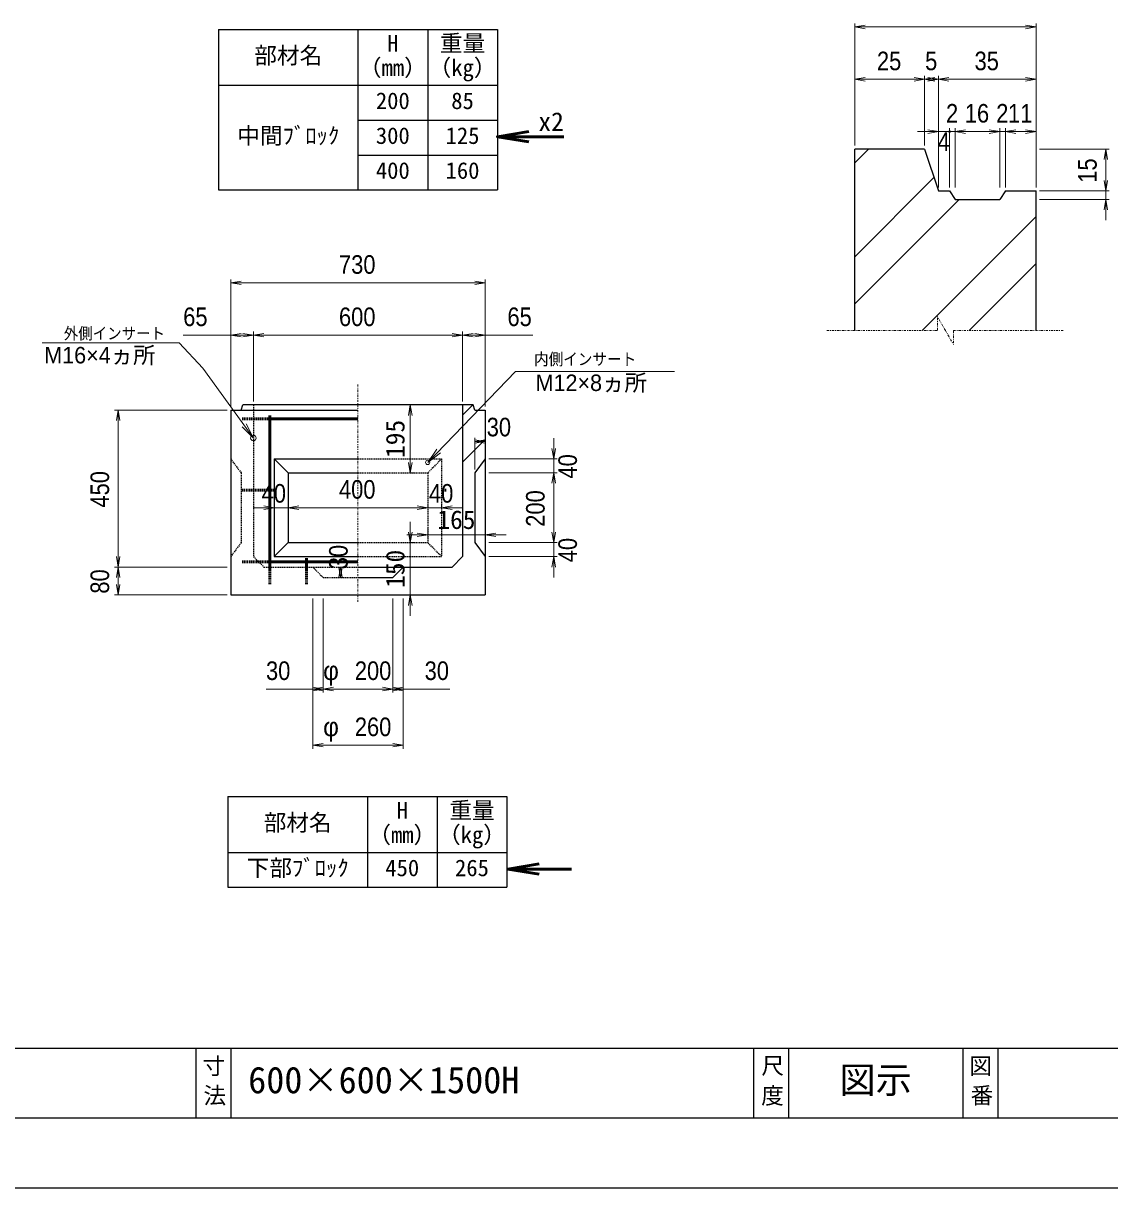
# Model space of a CAD drawing. Units: millimetres, scale not verified. Extents: x -210 to 210, y -148 to 148.
# Drawn here: x -94.8 to 61.1, y -148.5 to 18.5 of the extents above; entities that cross this region are included whole.
import ezdxf
from ezdxf.enums import TextEntityAlignment as Align

# ---------------------------------------------------------------- set-up
doc = ezdxf.new("R2010")
doc.units = ezdxf.units.MM
doc.linetypes.add('USER1', pattern=[12.95, 6.35, -3.175, 0.25, -3.175])
doc.linetypes.add('USER2', pattern=[4.7625, 3.175, -1.5875])
doc.layers.add('0-0', color=7, linetype='Continuous')
for name, color, linetype, lineweight in [('0-1_0', 9, 'Continuous', 25), ('0-2_dims', 2, 'Continuous', 13), ('0-3_pen1実線', 4, 'Continuous', 13), ('0-4_pen2実線', 3, 'Continuous', 13), ('0-5_pen3実線', 7, 'Continuous', 25), ('0-6_pen4実線', 6, 'Continuous', 25), ('0-7_pen1一点', 4, 'USER1', 13), ('0-8_pen2破線', 3, 'USER2', 25), ('0-A_鉄筋 1', 7, 'Continuous', 50), ('0-B_鉄筋 2', 7, 'USER2', 50)]:
    doc.layers.add(name, color=color, linetype=linetype, lineweight=lineweight)
doc.styles.add('ＭＳ ゴシック', font='')
doc.styles.add('ＭＳ Ｐゴシック', font='')
doc.styles.get('ＭＳ ゴシック').set_extended_font_data('MS Gothic')
doc.styles.get('ＭＳ Ｐゴシック').set_extended_font_data('MS PGothic')

# ---------------------------------------------------------------- blocks, each defined once
blk = doc.blocks.new('部分図 1')
at = {"layer": '0-1_0'}
blk.add_lwpolyline([(0, 0), (8400, 0), (8400, 5940), (0, 5940)], close=True, dxfattribs=at)
at = {"layer": '0-2_dims'}
for p, q in [((4690, 2988.4), (4690, 3338.69)), ((4690, 3328.69), (5210, 3328.69)), ((5210, 2868.4), (5210, 3338.69)), ((4690, 2988.4), (4690, 3188.69)), ((4890, 3178.69), (4690, 3178.69)), ((4890, 2988.4), (4890, 3188.69)), ((4890, 2988.4), (4890, 3188.69)), ((4890, 3178.69), (4930, 3178.69)), ((4930, 2868.4), (4930, 3188.69)), ((4930, 2868.4), (4930, 3188.69)), ((5210, 3178.69), (4930, 3178.69)), ((5210, 2868.4), (5210, 3188.69)), ((4930, 3028.55), (4870, 3028.55)), ((4962, 3028.55), (4902, 3028.55)), ((4930, 2868.4), (4930, 3038.55)), ((4962, 3028.55), (4930, 3028.55)), ((4962, 2868.4), (4962, 3038.55)), ((4962, 2868.4), (4962, 3038.55)), ((4962, 3028.55), (4978, 3028.55)), ((4962, 3028.55), (5022, 3028.55)), ((4978, 2868.4), (4978, 3038.55)), ((4978, 2868.4), (4978, 3038.55)), ((4978, 3028.55), (5038, 3028.55)), ((4978, 3028.55), (5106, 3028.55)), ((5106, 3028.55), (5046, 3028.55)), ((5106, 2868.4), (5106, 3038.55)), ((5106, 2868.4), (5106, 3038.55)), ((5106, 3028.55), (5122, 3028.55)), ((5122, 2868.4), (5122, 3038.55)), ((5122, 2868.4), (5122, 3038.55)), ((5122, 3028.55), (5182, 3028.55)), ((5122, 3028.55), (5210, 3028.55)), ((5210, 2868.4), (5210, 3038.55)), ((5220, 2978.4), (5420.05, 2978.4)), ((5410.05, 2978.4), (5410.05, 2858.4)), ((5410.05, 2858.4), (5410.05, 2918.4)), ((5220, 2858.4), (5420.05, 2858.4)), ((5220, 2858.4), (5420.05, 2858.4)), ((5410.05, 2858.4), (5410.05, 2834.4)), ((5220, 2834.4), (5420.05, 2834.4)), ((5410.05, 2834.4), (5410.05, 2774.4)), ((2900, 2240), (2900, 2604.95)), ((3630, 2240), (3630, 2604.95)), ((3630, 2594.95), (2900, 2594.95)), ((2900, 2444.95), (2763.6, 2444.95)), ((2900, 2240), (2900, 2454.95)), ((2900, 2444.95), (2965, 2444.95)), ((2965, 2255), (2965, 2454.95)), ((2965, 2255), (2965, 2454.95)), ((2965, 2444.95), (3565, 2444.95)), ((3565, 2255), (3565, 2454.95)), ((3565, 2255), (3565, 2454.95)), ((3630, 2240), (3630, 2454.95)), ((2890, 2230), (2567, 2230)), ((2577, 1780), (2577, 2230)), ((3600, 2060), (3600, 2150.1)), ((3600, 2140.1), (3630, 2140.1)), ((3630, 2100), (3630, 2150.1)), ((3826.35, 2090), (3826.35, 2150)), ((3640, 2090), (3836.35, 2090)), ((3826.35, 2050), (3826.35, 2090)), ((3640, 2050), (3836.35, 2050)), ((3640, 2050), (3836.35, 2050)), ((3826.35, 2050), (3826.35, 1990)), ((3826.35, 2050), (3826.35, 1850)), ((3025, 1950), (2965, 1950)), ((3025, 1950), (3025, 1940)), ((3065, 1950), (3025, 1950)), ((3065, 1950), (3065, 1960)), ((3065, 1950), (3065, 1940)), ((3065, 1950), (3125, 1950)), ((3065, 1950), (3465, 1950)), ((3465, 1950), (3405, 1950)), ((3465, 1950), (3465, 1960)), ((3465, 1950), (3465, 1960)), ((3465, 1950), (3505, 1950)), ((3505, 1950), (3505, 1960)), ((3505, 1950), (3565, 1950)), ((3826.35, 1850), (3826.35, 1910)), ((3640, 1850), (3836.35, 1850)), ((3640, 1850), (3836.35, 1850)), ((3826.35, 1850), (3826.35, 1810)), ((3640, 1810), (3836.35, 1810)), ((3826.35, 1810), (3826.35, 1750)), ((2890, 1780), (2567, 1780)), ((2890, 1780), (2567, 1780)), ((2577, 1700), (2577, 1780)), ((3215, 1780), (3225, 1780)), ((3215, 1755.45), (3215, 1750)), ((3215, 1750), (3225, 1750)), ((2890, 1700), (2567, 1700)), ((3135, 1690), (3135, 1259)), ((3135, 1690), (3135, 1420)), ((3165, 1690), (3165, 1420)), ((3165, 1690), (3165, 1420)), ((3365, 1690), (3365, 1420)), ((3365, 1690), (3365, 1420)), ((3395, 1690), (3395, 1420)), ((3395, 1690), (3395, 1259)), ((3165, 1430), (3365, 1430)), ((3165, 1430), (3165, 1430)), ((3365, 1430), (3365, 1430)), ((3135, 1269), (3395, 1269))]:
    blk.add_line(p, q, dxfattribs=at)
at = {"layer": '0-2_dims', "lineweight": 18}
for p, q in [((2752, 2422.99), (2359.08, 2422.99)), ((3762, 2340.42), (4172.98, 2340.42)), ((3403, 2245), (3425, 2245)), ((3415, 2245), (3415, 2050)), ((3415, 2050), (3425, 2050)), ((3415, 1850), (3415, 1910)), ((3465, 1872.5), (3405, 1872.5)), ((3465, 1890), (3465, 1862.5)), ((3465, 1872.5), (3630, 1872.5)), ((3630, 1872.5), (3630, 1862.5)), ((3630, 1872.5), (3690, 1872.5)), ((3415, 1850), (3425, 1850)), ((3415, 1850), (3415, 1700)), ((3415, 1700), (3425, 1700)), ((3415, 1700), (3415, 1640))]:
    blk.add_line(p, q, dxfattribs=at)
at = {"layer": '0-2_dims', "lineweight": 50}
blk.add_line((3694.45, 913.99), (3877.4, 913.99), dxfattribs=at)
at = {"layer": '0-2_dims'}
for points in [[(4720, 3333.69), (4690, 3328.69), (4720, 3323.69)], [(5180, 3323.69), (5210, 3328.69), (5180, 3333.69)], [(4720, 3183.69), (4690, 3178.69), (4720, 3173.69)], [(4860, 3173.69), (4890, 3178.69), (4860, 3183.69)], [(4920, 3183.69), (4890, 3178.69), (4920, 3173.69)], [(4900, 3173.69), (4930, 3178.69), (4900, 3183.69)], [(4960, 3183.69), (4930, 3178.69), (4960, 3173.69)], [(5180, 3173.69), (5210, 3178.69), (5180, 3183.69)], [(4900, 3023.55), (4930, 3028.55), (4900, 3033.55)], [(5008, 3033.55), (4978, 3028.55), (5008, 3023.55)], [(5008, 3033.55), (4978, 3028.55), (5008, 3023.55)], [(5076, 3023.55), (5106, 3028.55), (5076, 3033.55)], [(5076, 3023.55), (5106, 3028.55), (5076, 3033.55)], [(5152, 3033.55), (5122, 3028.55), (5152, 3023.55)], [(5152, 3033.55), (5122, 3028.55), (5152, 3023.55)], [(5180, 3023.55), (5210, 3028.55), (5180, 3033.55)], [(5415.05, 2948.4), (5410.05, 2978.4), (5405.05, 2948.4)], [(5405.05, 2888.4), (5410.05, 2858.4), (5415.05, 2888.4)], [(5405.05, 2888.4), (5410.05, 2858.4), (5415.05, 2888.4)], [(5415.05, 2804.4), (5410.05, 2834.4), (5405.05, 2804.4)], [(2930, 2599.95), (2900, 2594.95), (2930, 2589.95)], [(3600, 2589.95), (3630, 2594.95), (3600, 2599.95)], [(2930, 2449.95), (2900, 2444.95), (2930, 2439.95)], [(2935, 2439.95), (2965, 2444.95), (2935, 2449.95)], [(2995, 2449.95), (2965, 2444.95), (2995, 2439.95)], [(3535, 2439.95), (3565, 2444.95), (3535, 2449.95)], [(3595, 2449.95), (3565, 2444.95), (3595, 2439.95)], [(3565, 2444.95), (3630, 2444.95), (3766.4, 2444.95)], [(3600, 2439.95), (3630, 2444.95), (3600, 2449.95)], [(2965, 2150), (2820.07, 2350), (2752, 2422.99)], [(3465, 2080), (3717, 2340.42), (3762, 2340.42)], [(2582, 2200), (2577, 2230), (2572, 2200)], [(2932.52, 2182.04), (2965, 2150), (2944.67, 2190.84)], [(3630, 2145.1), (3600, 2140.1), (3630, 2135.1)], [(3600, 2135.1), (3630, 2140.1), (3600, 2145.1)], [(3490.9, 2117.55), (3465, 2080), (3501.68, 2107.12)], [(3821.35, 2120), (3826.35, 2090), (3831.35, 2120)], [(3831.35, 2020), (3826.35, 2050), (3821.35, 2020)], [(3831.35, 2020), (3826.35, 2050), (3821.35, 2020)], [(2995, 1945), (3025, 1950), (2995, 1955)], [(3095, 1955), (3065, 1950), (3095, 1945)], [(3095, 1955), (3065, 1950), (3095, 1945)], [(3435, 1945), (3465, 1950), (3435, 1955)], [(3435, 1945), (3465, 1950), (3435, 1955)], [(3535, 1955), (3505, 1950), (3535, 1945)], [(3821.35, 1880), (3826.35, 1850), (3831.35, 1880)], [(3821.35, 1880), (3826.35, 1850), (3831.35, 1880)], [(2572, 1810), (2577, 1780), (2582, 1810)], [(3831.35, 1780), (3826.35, 1810), (3821.35, 1780)], [(2582, 1750), (2577, 1780), (2572, 1750)], [(3220, 1750), (3215, 1780), (3210, 1750)], [(3210, 1780), (3215, 1750), (3220, 1780)], [(2572, 1730), (2577, 1700), (2582, 1730)], [(3165, 1430), (3135, 1430), (3001.12, 1430)], [(3135, 1425), (3165, 1430), (3135, 1435)], [(3165, 1435), (3135, 1430), (3165, 1425)], [(3195, 1435), (3165, 1430), (3195, 1425)], [(3335, 1425), (3365, 1430), (3335, 1435)], [(3395, 1435), (3365, 1430), (3395, 1425)], [(3365, 1425), (3395, 1430), (3365, 1435)], [(3365, 1430), (3395, 1430), (3528.88, 1430)], [(3165, 1274), (3135, 1269), (3165, 1264)], [(3365, 1264), (3395, 1269), (3365, 1274)]]:
    blk.add_lwpolyline(points, dxfattribs=at)
at = {"layer": '0-2_dims', "lineweight": 50}
for points in [[(3755, 3029), (3665, 3014), (3755, 2999)], [(3665, 3014), (3782, 3014), (3855.5, 3014)], [(3784.45, 928.99), (3694.45, 913.99), (3784.45, 898.99)]]:
    blk.add_lwpolyline(points, dxfattribs=at)
at = {"layer": '0-2_dims', "lineweight": 18}
for points in [[(3420, 2215), (3415, 2245), (3410, 2215)], [(3410, 2080), (3415, 2050), (3420, 2080)], [(3410, 1880), (3415, 1850), (3420, 1880)], [(3435, 1867.5), (3465, 1872.5), (3435, 1877.5)], [(3660, 1877.5), (3630, 1872.5), (3660, 1867.5)], [(3420, 1670), (3415, 1700), (3410, 1670)]]:
    blk.add_lwpolyline(points, dxfattribs=at)
at = {"layer": '0-2_dims'}
for points in [[(4965.64, 3029.44), (4958.61, 3030.16), (4958.29, 3029.11)], [(4965.64, 3029.44), (4958.61, 3030.16), (4958.29, 3029.11)], [(4965.64, 3029.44), (4958.29, 3029.11), (4965.75, 3028.55)], [(4965.64, 3029.44), (4958.29, 3029.11), (4965.75, 3028.55)], [(4965.75, 3028.55), (4958.29, 3029.11), (4958.29, 3027.99)], [(4965.75, 3028.55), (4958.29, 3029.11), (4958.29, 3027.99)], [(4965.75, 3028.55), (4958.29, 3027.99), (4965.64, 3027.65)], [(4965.75, 3028.55), (4958.29, 3027.99), (4965.64, 3027.65)], [(4965.64, 3027.65), (4958.29, 3027.99), (4958.61, 3026.94)], [(4965.64, 3027.65), (4958.29, 3027.99), (4958.61, 3026.94)], [(4965.28, 3030.37), (4959.18, 3031.02), (4958.61, 3030.16)], [(4965.28, 3030.37), (4959.18, 3031.02), (4958.61, 3030.16)], [(4965.28, 3030.37), (4958.61, 3030.16), (4965.64, 3029.44)], [(4965.28, 3030.37), (4958.61, 3030.16), (4965.64, 3029.44)], [(4965.64, 3027.65), (4958.61, 3026.94), (4965.28, 3026.72)], [(4965.64, 3027.65), (4958.61, 3026.94), (4965.28, 3026.72)], [(4965.28, 3026.72), (4958.61, 3026.94), (4959.18, 3026.07)], [(4965.28, 3026.72), (4958.61, 3026.94), (4959.18, 3026.07)], [(4964.62, 3031.23), (4959.88, 3031.64), (4959.18, 3031.02)], [(4964.62, 3031.23), (4959.88, 3031.64), (4959.18, 3031.02)], [(4964.62, 3031.23), (4959.18, 3031.02), (4965.28, 3030.37)], [(4964.62, 3031.23), (4959.18, 3031.02), (4965.28, 3030.37)], [(4965.28, 3026.72), (4959.18, 3026.07), (4964.62, 3025.86)], [(4965.28, 3026.72), (4959.18, 3026.07), (4964.62, 3025.86)], [(4964.62, 3025.86), (4959.18, 3026.07), (4959.88, 3025.45)], [(4964.62, 3025.86), (4959.18, 3026.07), (4959.88, 3025.45)], [(4963.71, 3031.89), (4960.66, 3032.05), (4959.88, 3031.64)], [(4963.71, 3031.89), (4960.66, 3032.05), (4959.88, 3031.64)], [(4963.71, 3031.89), (4959.88, 3031.64), (4964.62, 3031.23)], [(4963.71, 3031.89), (4959.88, 3031.64), (4964.62, 3031.23)], [(4964.62, 3025.86), (4959.88, 3025.45), (4963.71, 3025.21)], [(4964.62, 3025.86), (4959.88, 3025.45), (4963.71, 3025.21)], [(4963.71, 3025.21), (4959.88, 3025.45), (4960.66, 3025.05)], [(4963.71, 3025.21), (4959.88, 3025.45), (4960.66, 3025.05)], [(4962.66, 3032.24), (4961.6, 3032.28), (4960.66, 3032.05)], [(4962.66, 3032.24), (4961.6, 3032.28), (4960.66, 3032.05)], [(4962.66, 3032.24), (4960.66, 3032.05), (4963.71, 3031.89)], [(4962.66, 3032.24), (4960.66, 3032.05), (4963.71, 3031.89)], [(4963.71, 3025.21), (4960.66, 3025.05), (4962.66, 3024.86)], [(4963.71, 3025.21), (4960.66, 3025.05), (4962.66, 3024.86)], [(4962.66, 3024.86), (4960.66, 3025.05), (4961.6, 3024.82)], [(4962.66, 3024.86), (4960.66, 3025.05), (4961.6, 3024.82)]]:
    blk.add_solid(points, dxfattribs=at)
at = {"layer": '0-3_pen1実線'}
for p, q in [((4690, 2938.85), (4729.55, 2978.4)), ((4690, 2669.44), (4917.24, 2896.68)), ((4690, 2534.74), (4989.66, 2834.4)), ((4883.07, 2458.4), (5210, 2785.33)), ((5017.77, 2458.4), (5210, 2650.63)), ((3565, 2215.59), (3594.41, 2245)), ((3565, 2080.89), (3630, 2145.89))]:
    blk.add_line(p, q, dxfattribs=at)
at = {"layer": '0-4_pen2実線'}
for centre, radius in [((2965, 2150), 8), ((3465, 2080), 6)]:
    blk.add_circle(centre, radius, dxfattribs=at)
at = {"layer": '0-5_pen3実線'}
for p, q in [((3265, 3321.53), (3265, 2861.53)), ((3465, 3321.53), (3465, 2861.53)), ((2865, 3161.53), (3665, 3161.53)), ((3265, 3061.53), (3665, 3061.53)), ((4690, 2458.4), (4690, 2978.4)), ((4890, 2978.4), (4690, 2978.4)), ((4890, 2978.4), (4930, 2858.4)), ((3265, 2961.53), (3665, 2961.53)), ((5122, 2858.4), (5106, 2834.4)), ((5122, 2858.4), (5210, 2858.4)), ((5210, 2458.4), (5210, 2858.4)), ((2930, 2230), (2935, 2245)), ((3595, 2245), (2935, 2245)), ((3565, 2245), (3565, 1810)), ((3600, 2230), (3595, 2245)), ((2900, 2230), (3265, 2230)), ((2900, 2230), (2900, 1700)), ((3600, 2230), (3630, 2230)), ((3630, 2230), (3630, 1700)), ((3025, 2090), (3265, 2090)), ((3025, 2090), (3065, 2050)), ((3630, 2090), (3600, 2050)), ((3065, 2050), (3065, 1850)), ((3065, 2050), (3265, 2050)), ((3600, 2050), (3600, 1850)), ((3025, 1810), (3065, 1850)), ((3065, 1850), (3265, 1850)), ((3600, 1850), (3630, 1810)), ((3565, 1810), (3535, 1780)), ((3265, 1780), (3535, 1780)), ((3395, 1780), (3365, 1750)), ((3265, 1750), (3365, 1750)), ((2900, 1700), (3630, 1700)), ((3292.05, 1121.59), (3292.05, 861.59)), ((3492.05, 1121.59), (3492.05, 861.59)), ((2892.05, 961.59), (3692.05, 961.59)), ((2900, 400), (2900, 200)), ((4500, 400), (4500, 200)), ((5100, 400), (5100, 200))]:
    blk.add_line(p, q, dxfattribs=at)
for points in [[(4930, 2858.4), (4962, 2858.4), (4978, 2834.4), (5106, 2834.4)], [(3025, 2090), (3025, 1810), (3265, 1810)]]:
    blk.add_lwpolyline(points, dxfattribs=at)
at = {"layer": '0-6_pen4実線'}
for p, q in [((2865, 3321.53), (3665, 3321.53)), ((2865, 3321.53), (2865, 2861.53)), ((3665, 3321.53), (3665, 2861.53)), ((2865, 2861.53), (3665, 2861.53)), ((2892.05, 1121.59), (3692.05, 1121.59)), ((2892.05, 1121.59), (2892.05, 861.59)), ((3692.05, 1121.59), (3692.05, 861.59)), ((2892.05, 861.59), (3692.05, 861.59)), ((200, 400), (8200, 400)), ((2800, 400), (2800, 200)), ((4400, 400), (4400, 200)), ((5000, 400), (5000, 200))]:
    blk.add_line(p, q, dxfattribs=at)
blk.add_lwpolyline([(200, 200), (8200, 200), (8200, 5740), (200, 5740)], close=True, dxfattribs=at)
at = {"layer": '0-7_pen1一点'}
for p, q in [((4950, 2458.4), (4926.91, 2498.4)), ((4926.91, 2458.4), (4926.91, 2498.4)), ((4610, 2458.4), (4926.91, 2458.4)), ((4950, 2458.4), (4973.09, 2418.4)), ((4973.09, 2458.4), (5290, 2458.4)), ((4973.09, 2458.4), (4973.09, 2418.4)), ((3265, 2303.72), (3265, 1677))]:
    blk.add_line(p, q, dxfattribs=at)
at = {"layer": '0-8_pen2破線'}
for p, q in [((2965, 2245), (2965, 1810)), ((2900, 2090), (2930, 2050)), ((3265, 2090), (3505, 2090)), ((3505, 2090), (3465, 2050)), ((3505, 2090), (3505, 1810)), ((2930, 2050), (2930, 1850)), ((3265, 2050), (3465, 2050)), ((3465, 2050), (3465, 1850)), ((2930, 1850), (2900, 1810)), ((3265, 1850), (3465, 1850)), ((3505, 1810), (3465, 1850)), ((2965, 1810), (2995, 1780)), ((3265, 1810), (3505, 1810)), ((2995, 1780), (3265, 1780))]:
    blk.add_line(p, q, dxfattribs=at)
blk.add_lwpolyline([(3135, 1780), (3165, 1750), (3265, 1750)], dxfattribs=at)
at = {"layer": '0-A_鉄筋 1'}
for p, q in [((3012.5, 2215), (3012.5, 1770)), ((3012.5, 2205), (3265, 2205)), ((3117.5, 1805), (3117.5, 1770)), ((3012.5, 1795), (3265, 1795))]:
    blk.add_line(p, q, dxfattribs=at)
at = {"layer": '0-B_鉄筋 2'}
for p, q in [((3012.5, 2205), (2932.5, 2205)), ((2932.5, 2000), (3022.5, 2000)), ((3517.5, 2000), (3507.5, 2000)), ((3012.5, 1795), (2932.5, 1795)), ((3012.5, 1770), (3012.5, 1730)), ((3117.5, 1770), (3117.5, 1730))]:
    blk.add_line(p, q, dxfattribs=at)
at = {"layer": '0-2_dims', "color": 7, "style": 'ＭＳ Ｐゴシック', "width": 0.9}
for s, height, p in [('25', 53.32, (4753.64, 3188.69)), ('5', 53.32, (4891.82, 3188.69)), ('35', 53.32, (5033.64, 3188.69)), ('2', 53.32, (4951.82, 3038.55)), ('16', 53.32, (5005.64, 3038.55)), ('2', 53.32, (5095.82, 3038.55)), ('11', 53.32, (5129.64, 3038.55)), ('4', 53.32, (4927.82, 2957.18)), ('730', 53.32, (3210.45, 2604.95)), ('65', 53.32, (2763.6, 2454.95)), ('600', 53.32, (3210.45, 2454.95)), ('65', 53.32, (3693.67, 2454.95)), ('外側インサート', 33.79, (2421.13, 2422.99)), ('内側インサート', 34.13, (3769.86, 2348.87)), ('30', 53.32, (3634.27, 2138.74)), ('40', 53.32, (2988.64, 1948.64)), ('400', 53.32, (3210.45, 1960)), ('40', 53.32, (3468.64, 1948.64)), ('30', 53.32, (3001.12, 1440)), ('200', 53.32, (3255.91, 1440)), ('30', 53.32, (3456.16, 1440)), ('260', 53.32, (3255.91, 1279))]:
    blk.add_text(s, height=height, dxfattribs=at).set_placement(p, align=Align.BOTTOM_LEFT)
at = {"layer": '0-2_dims', "style": 'ＭＳ ゴシック'}
blk.add_text('x2', height=53.52, dxfattribs=at).set_placement((3782.5, 3014.5), align=Align.BOTTOM_LEFT)
at = {"layer": '0-2_dims', "color": 7, "style": 'ＭＳ Ｐゴシック', "width": 0.9}
for s, p in [('15', (5400.05, 2882.04)), ('40', (3909.07, 2033.64)), ('450', (2567, 1950.45)), ('200', (3816.35, 1895.45)), ('30', (3251.36, 1773.64)), ('40', (3909.07, 1793.64)), ('80', (2567, 1703.64))]:
    blk.add_text(s, height=53.32, rotation=90, dxfattribs=at).set_placement(p, align=Align.BOTTOM_LEFT)
at = {"layer": '0-2_dims', "color": 7}
for s, height, style, p in [('M16×4ヵ所', 47.21, 'ＭＳ Ｐゴシック', (2365.02, 2349.8)), ('M12×8ヵ所', 47.21, 'ＭＳ Ｐゴシック', (3774.49, 2270.6)), ('165', 53.52, 'ＭＳ ゴシック', (3492.75, 1873)), ('φ', 53.32, 'ＭＳ Ｐゴシック', (3165, 1440)), ('φ', 53.32, 'ＭＳ Ｐゴシック', (3165, 1279))]:
    blk.add_text(s, height=height, dxfattribs=dict(at, style=style)).set_placement(p, align=Align.BOTTOM_LEFT)
at = {"layer": '0-2_dims', "color": 7, "style": 'ＭＳ ゴシック'}
for s, p in [('195', (3414.5, 2092.75)), ('150', (3414.5, 1720.25))]:
    blk.add_text(s, height=53.52, rotation=90, dxfattribs=at).set_placement(p, align=Align.BOTTOM_LEFT)
at = {"layer": '0-5_pen3実線', "style": 'ＭＳ ゴシック'}
for s, height, p in [('H', 47.65, (3348.75, 3244.03)), ('重量', 47.64, (3500.01, 3244.04)), ('部材名', 47.65, (2967.51, 3209.03)), ('（mm）', 47.66, (3267.49, 3174.03)), ('（kg）', 47.66, (3467.49, 3174.03)), ('200', 47.65, (3316.26, 3079.03)), ('85', 47.61, (3532.53, 3079.06)), ('中間ﾌﾞﾛｯｸ', 47.65, (2918.76, 2979.03)), ('300', 47.64, (3316.26, 2979.04)), ('125', 47.63, (3516.27, 2979.05)), ('400', 47.64, (3316.27, 2879.04)), ('160', 47.63, (3516.27, 2879.05)), ('H', 47.65, (3375.8, 1044.09)), ('重量', 47.64, (3527.06, 1044.09)), ('部材名', 47.65, (2994.56, 1009.09)), ('（mm）', 47.66, (3294.54, 974.08)), ('（kg）', 47.66, (3494.54, 974.08)), ('下部ﾌﾞﾛｯｸ', 47.65, (2945.81, 879.09)), ('450', 47.64, (3343.32, 879.1)), ('265', 47.65, (3543.31, 879.09)), ('寸', 47.59, (2819.4, 311.09)), ('尺', 47.61, (4422.2, 311.83)), ('図', 47.61, (5018.4, 311.33)), ('600×600×1500H', 76.24, (2950, 248)), ('図示', 76.23, (4646.03, 248.01)), ('法', 47.62, (2821.7, 226.25)), ('度', 47.63, (4421.7, 226)), ('番', 47.61, (5022.2, 226.5))]:
    blk.add_text(s, height=height, dxfattribs=at).set_placement(p, align=Align.BOTTOM_LEFT)

msp = doc.modelspace()

# ---------------------------------------------------------------- block references
at = {"layer": '0-0', "xscale": 0.05, "yscale": 0.05}
msp.add_blockref('部分図 1', (-210, -148.5), dxfattribs=at)

doc.saveas('drawing.dxf')
